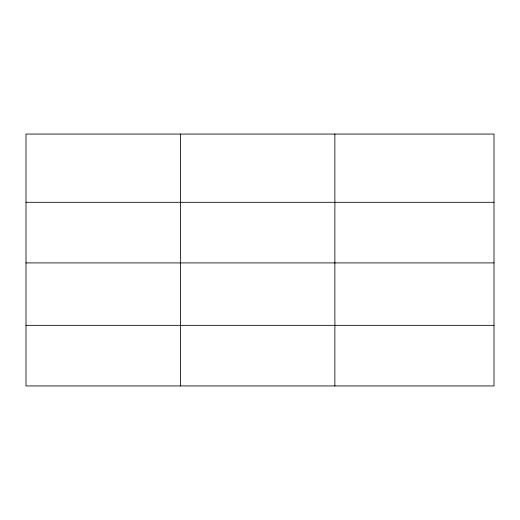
<?xml version="1.0" encoding="UTF-8"?>
<svg xmlns="http://www.w3.org/2000/svg" width="520" height="520" viewBox="0 0 520 520"><rect width="100%" height="100%" fill="white"/><g stroke="black" fill="none" stroke-linecap="round" stroke-linejoin="round"><path stroke-width="0.78" d="M494 262.906L494 134.062L26 134.062L26 385.938L494 385.938L494 262.906L26 262.906M26 202.306L494 202.306M26 325.338L494 325.338M334.88 134.062L334.88 385.938M180.44 134.062L180.44 385.938"/></g></svg>
